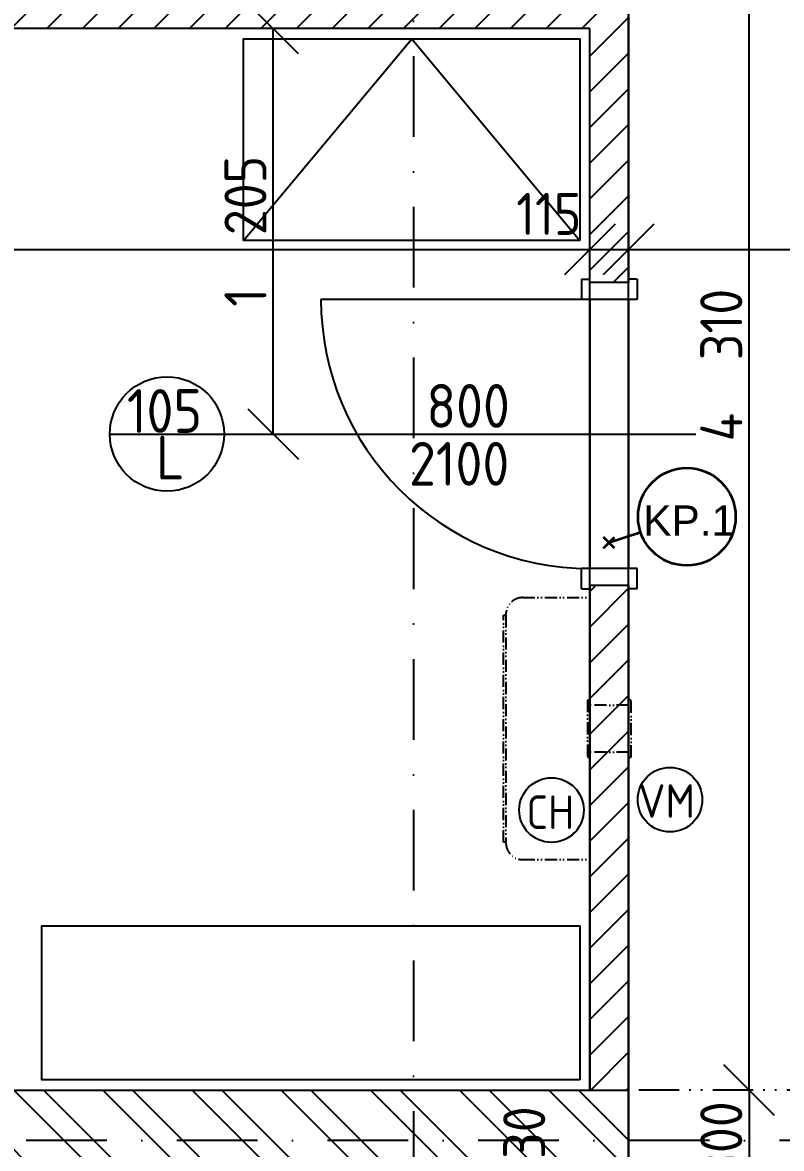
# Model space of a CAD drawing. Extents: x 4511820 to 5180432, y -1526536 to -944957.
# Drawn here: x 4984274 to 4986530, y -1251668 to -1248321 of the extents above; entities that cross this region are included whole.
import ezdxf

# ---------------------------------------------------------------- set-up
doc = ezdxf.new("R2010")
doc.units = 0
doc.header["$MEASUREMENT"] = 0
doc.linetypes.add('ACAD_ISO12W100', pattern=[22, 12, -3, 0.5, -3, 0.5, -3])
doc.linetypes.add('BODKOCIARKOVANA_3', pattern=[5.6, 3, -1.3, 0, -1.3])
doc.layers.get('0').update_dxf_attribs({"linetype": 'CONTINUOUS'})
doc.layers.get('Defpoints').update_dxf_attribs({"color": 61, "linetype": 'CONTINUOUS'})
for name, color, linetype in [('DVERE', 45, 'CONTINUOUS'), ('KÓTY', 4, 'CONTINUOUS'), ('MÚRY', 1, 'CONTINUOUS'), ('osi', 253, 'CONTINUOUS'), ('Plochy', 41, 'CONTINUOUS'), ('TENKÁ', 7, 'CONTINUOUS'), ('ZARIADENIE', 47, 'CONTINUOUS'), ('ZZ-chladenie', 133, 'CONTINUOUS'), ('zz-vetr', 52, 'CONTINUOUS'), ('ŠRAFY', 82, 'CONTINUOUS')]:
    doc.layers.add(name, color=color, linetype=linetype)
doc.layers.add('preklady', color=74, linetype='CONTINUOUS', lineweight=35)
doc.styles.add('ARIAL', font='arial.ttf')
doc.styles.add('STYLE1', font='isocp.shx')
doc.dimstyles.new('STANDARD-50', dxfattribs={"dimtxt": 125, "dimasz": 150, "dimexe": 10, "dimexo": 200, "dimgap": 20, "dimtad": 1, "dimdsep": 46, "dimlunit": 6, "dimtxsty": 'STYLE1', "dimblk1": 'OBLIQUE', "dimblk2": 'OBLIQUE', "dimsah": 1, "dimcen": 2.5, "dimse1": 1, "dimse2": 1, "dimadec": 0, "dimazin": 0, "dimtfac": 1, "dimtmove": 1, "dimatfit": 3, "dimldrblk": 'OBLIQUE', "dimfxl": 1, "dimtolj": 1, "dimtzin": 0, "dimarcsym": 0})
pattern_1 = [(45, (515270.5, 214751.965), (-53.0330086, 53.0330086), [])]

# ---------------------------------------------------------------- blocks, each defined once
blk = doc.blocks.new('SKRINA')
at = {"layer": 'ZARIADENIE'}
for p, q in [((4449069, -1324645.2), (4448469, -1324145.2)), ((4448469, -1325145.2), (4449069, -1324645.2))]:
    blk.add_line(p, q, dxfattribs=at)
blk.add_lwpolyline([(4448469, -1324145.2), (4448469, -1325145.2), (4449069, -1325145.2), (4449069, -1324145.2)], close=True, dxfattribs=at)
blk = doc.blocks.new('_OBLIQUE')
at = {"color": 0, "linetype": 'ByBlock'}
blk.add_line((-0.5, -0.5), (0.5, 0.5), dxfattribs=at)
blk = doc.blocks.new('*D30828')
at = {"layer": 'Defpoints', "color": 0}
for p in [(4984873, -1248339.2), (4985019, -1248339.2), (4984873, -1249544.2)]:
    blk.add_point(p, dxfattribs=at)
at = {"layer": 'KÓTY', "color": 0, "lineweight": -2}
blk.add_line((4985019, -1249544.2), (4985019, -1248339.2), dxfattribs=at)
at = {"layer": 'KÓTY', "color": 0, "linetype": 'ByBlock', "lineweight": -2, "xscale": 150, "yscale": 150, "zscale": 150}
for p, rotation in [((4985019, -1248339.2), 90), ((4985019, -1249544.2), 270)]:
    blk.add_blockref('_OBLIQUE', p, dxfattribs=dict(at, rotation=rotation))
at = {"layer": 'KÓTY', "color": 0, "insert": (4984936.5, -1248941.7), "char_height": 125, "attachment_point": 5, "rotation": 90, "style": 'STYLE1'}
blk.add_mtext('\\A1;1ﾠ205', dxfattribs=at)
blk = doc.blocks.new('*D30838')
at = {"layer": 'Defpoints', "color": 0}
for p in [(4986336, -1247184.2), (4986434, -1247184.2), (4986076, -1251494.2)]:
    blk.add_point(p, dxfattribs=at)
at = {"layer": 'KÓTY', "color": 0, "lineweight": -2}
blk.add_line((4986434, -1251494.2), (4986434, -1247184.2), dxfattribs=at)
at = {"layer": 'KÓTY', "color": 0, "linetype": 'ByBlock', "lineweight": -2, "xscale": 150, "yscale": 150, "zscale": 150}
for p, rotation in [((4986434, -1247184.2), 90), ((4986434, -1251494.2), 270)]:
    blk.add_blockref('_OBLIQUE', p, dxfattribs=dict(at, rotation=rotation))
at = {"layer": 'KÓTY', "color": 0, "insert": (4986351.5, -1249339.2), "char_height": 125, "attachment_point": 5, "rotation": 90, "style": 'STYLE1'}
blk.add_mtext('\\A1;4ﾠ310', dxfattribs=at)
blk = doc.blocks.new('*D30843')
at = {"layer": 'Defpoints', "color": 0}
for p in [(4980951, -1248339.2), (4985961, -1248339.2), (4985961, -1248995.5)]:
    blk.add_point(p, dxfattribs=at)
at = {"layer": 'KÓTY', "color": 0, "lineweight": -2}
blk.add_line((4980951, -1248995.5), (4985961, -1248995.5), dxfattribs=at)
at = {"layer": 'KÓTY', "color": 0, "linetype": 'ByBlock', "lineweight": -2, "xscale": 150, "yscale": 150, "zscale": 150, "rotation": 180}
blk.add_blockref('_OBLIQUE', (4980951, -1248995.5), dxfattribs=at)
at = {"layer": 'KÓTY', "color": 0, "linetype": 'ByBlock', "lineweight": -2, "xscale": 150, "yscale": 150, "zscale": 150}
blk.add_blockref('_OBLIQUE', (4985961, -1248995.5), dxfattribs=at)
at = {"layer": 'KÓTY', "color": 0, "insert": (4983456, -1248913), "char_height": 125, "attachment_point": 5, "style": 'STYLE1'}
blk.add_mtext('\\A1;5ﾠ010', dxfattribs=at)
blk = doc.blocks.new('*D30844')
at = {"layer": 'Defpoints', "color": 0}
for p in [(4985961, -1248339.2), (4986076, -1248995.5), (4986076, -1248995.5)]:
    blk.add_point(p, dxfattribs=at)
at = {"layer": 'KÓTY', "color": 0, "lineweight": -2}
blk.add_line((4985961, -1248995.5), (4986076, -1248995.5), dxfattribs=at)
at = {"layer": 'KÓTY', "color": 0, "linetype": 'ByBlock', "lineweight": -2, "xscale": 150, "yscale": 150, "zscale": 150, "rotation": 180}
blk.add_blockref('_OBLIQUE', (4985961, -1248995.5), dxfattribs=at)
at = {"layer": 'KÓTY', "color": 0, "linetype": 'ByBlock', "lineweight": -2, "xscale": 150, "yscale": 150, "zscale": 150}
blk.add_blockref('_OBLIQUE', (4986076, -1248995.5), dxfattribs=at)
at = {"layer": 'KÓTY', "color": 0, "insert": (4985838.5, -1248890), "char_height": 125, "attachment_point": 5, "style": 'STYLE1'}
blk.add_mtext('\\A1;115', dxfattribs=at)
blk = doc.blocks.new('*D30845')
at = {"layer": 'Defpoints', "color": 0}
for p in [(4986076, -1248995.5), (4988081, -1248995.5), (4988081, -1248995.5)]:
    blk.add_point(p, dxfattribs=at)
at = {"layer": 'KÓTY', "color": 0, "lineweight": -2}
blk.add_line((4986076, -1248995.5), (4988081, -1248995.5), dxfattribs=at)
at = {"layer": 'KÓTY', "color": 0, "linetype": 'ByBlock', "lineweight": -2, "xscale": 150, "yscale": 150, "zscale": 150, "rotation": 180}
blk.add_blockref('_OBLIQUE', (4986076, -1248995.5), dxfattribs=at)
at = {"layer": 'KÓTY', "color": 0, "linetype": 'ByBlock', "lineweight": -2, "xscale": 150, "yscale": 150, "zscale": 150}
blk.add_blockref('_OBLIQUE', (4988081, -1248995.5), dxfattribs=at)
at = {"layer": 'KÓTY', "color": 0, "insert": (4987078.5, -1248913), "char_height": 125, "attachment_point": 5, "style": 'STYLE1'}
blk.add_mtext('\\A1;2ﾠ005', dxfattribs=at)
blk = doc.blocks.new('*D30916')
at = {"layer": 'Defpoints', "color": 0}
for p in [(4986076, -1251494.2), (4986076, -1251794.2), (4986434, -1251794.2)]:
    blk.add_point(p, dxfattribs=at)
at = {"layer": 'KÓTY', "color": 0, "lineweight": -2}
blk.add_line((4986434, -1251494.2), (4986434, -1251794.2), dxfattribs=at)
at = {"layer": 'KÓTY', "color": 0, "linetype": 'ByBlock', "lineweight": -2, "xscale": 150, "yscale": 150, "zscale": 150}
for p, rotation in [((4986434, -1251494.2), 90), ((4986434, -1251794.2), 270)]:
    blk.add_blockref('_OBLIQUE', p, dxfattribs=dict(at, rotation=rotation))
at = {"layer": 'KÓTY', "color": 0, "insert": (4986351.5, -1251644.2), "char_height": 125, "attachment_point": 5, "rotation": 90, "style": 'STYLE1'}
blk.add_mtext('\\A1;300', dxfattribs=at)
blk = doc.blocks.new('*D30940')
at = {"layer": 'Defpoints', "color": 0}
for p in [(4985996, -1251794.2), (4985918, -1252024.2), (4985996, -1252024.2)]:
    blk.add_point(p, dxfattribs=at)
at = {"layer": 'KÓTY', "color": 0, "lineweight": -2}
blk.add_line((4985918, -1251794.2), (4985918, -1252024.2), dxfattribs=at)
at = {"layer": 'KÓTY', "color": 0, "linetype": 'ByBlock', "lineweight": -2, "xscale": 150, "yscale": 150, "zscale": 150}
for p, rotation in [((4985918, -1251794.2), 90), ((4985918, -1252024.2), 270)]:
    blk.add_blockref('_OBLIQUE', p, dxfattribs=dict(at, rotation=rotation))
at = {"layer": 'KÓTY', "color": 0, "insert": (4985765.5, -1251659), "char_height": 125, "attachment_point": 5, "rotation": 90, "style": 'STYLE1'}
blk.add_mtext('\\A1;230', dxfattribs=at)
blk = doc.blocks.new('chlj3')
at = {"layer": 'ZZ-chladenie', "linetype": 'ACAD_ISO12W100', "ltscale": 3}
for p, q in [((5005195.8, -1151691.8), (5005395.8, -1151691.8)), ((5005195.8, -1152470.8), (5005395.8, -1152470.8))]:
    blk.add_line(p, q, dxfattribs=at)
blk.add_lwpolyline([(5005145.8, -1152419.2), (5005138.4, -1152419.2), (5005138.4, -1151744.5), (5005145.8, -1151744.5)], close=True, dxfattribs=at)
for centre, start, end in [((5005195.8, -1151741.8), 90, 180), ((5005195.8, -1152420.8), 180, 270)]:
    blk.add_arc(centre, 50, start, end, dxfattribs=at)

msp = doc.modelspace()

# ---------------------------------------------------------------- hatches: boundary and pattern name
at = {"layer": 'ŠRAFY', "ltscale": 0.25}
h = msp.add_hatch(dxfattribs=at)
h.set_pattern_fill('ANSI31', color=256, scale=600, style=0)
h.set_pattern_definition(pattern_1)
h.paths.add_polyline_path([(4986076, -1249094.226), (4986076, -1248224.226), (4985211, -1248224.226), (4985211, -1248174.226), (4985096, -1248174.226), (4985096, -1248224.226), (4980951, -1248224.226), (4980951, -1248339.226), (4985961, -1248339.226), (4985961, -1249094.226)])
h = msp.add_hatch(dxfattribs=at)
h.set_pattern_fill('ANSI31', color=256, scale=600, style=0)
h.set_pattern_definition(pattern_1)
h.paths.add_polyline_path([(4986076, -1250039.226), (4986076, -1250004.226), (4986076, -1249994.226), (4985961, -1249994.226), (4985961, -1250004.226), (4985961, -1251494.226), (4986076, -1251494.226)])
at = {"layer": 'ŠRAFY'}
h = msp.add_hatch(dxfattribs=at)
h.set_pattern_fill('ANSI32', color=256, scale=500, angle=90)
h.set_pattern_definition([(135, (515810.9, -44587.94), (-132.5825215, -132.5825215), []), (135, (515810.9, -44499.55), (-132.5825215, -132.5825215), [])])
h.paths.add_polyline_path([(4986076, -1251794.226), (4986076, -1251494.226), (4985961, -1251494.226), (4980951, -1251494.226), (4980951, -1251794.226), (4985326, -1251794.226), (4985406, -1251794.226), (4985996, -1251794.226)])

# ---------------------------------------------------------------- linework, layer by layer
at = {"layer": 'DVERE', "ltscale": 0.25}
for p, q in [((4985936, -1249084.226), (4985936, -1249144.226)), ((4985936, -1249084.226), (4985961, -1249084.226)), ((4986101, -1249084.226), (4986076, -1249084.226)), ((4986101, -1249084.226), (4986101, -1249144.226)), ((4985961, -1249144.226), (4985161, -1249144.226)), ((4986101, -1249144.226), (4985936, -1249144.226)), ((4985961, -1249144.226), (4985961, -1249944.226)), ((4986076, -1249144.226), (4986076, -1249944.226)), ((4984533, -1249544.226), (4984873, -1249544.226)), ((4984873, -1249544.226), (4986275.656, -1249544.226)), ((4985936, -1250004.226), (4985936, -1249944.226)), ((4986101, -1249944.226), (4985936, -1249944.226)), ((4986101, -1250004.226), (4986101, -1249944.226)), ((4985936, -1250004.226), (4985961, -1250004.226)), ((4986101, -1250004.226), (4986076, -1250004.226))]:
    msp.add_line(p, q, dxfattribs=at)
msp.add_circle((4984703, -1249544.226), 170, dxfattribs=at)
msp.add_arc((4985961, -1249144.226), 800, 180, 270, dxfattribs=at)
at = {"layer": 'MÚRY', "ltscale": 0.25}
for p, q in [((4986076, -1248224.226), (4986076, -1249094.226)), ((4985961, -1249094.226), (4985961, -1248339.226)), ((4986076, -1249094.226), (4985961, -1249094.226)), ((4986076, -1249994.226), (4985961, -1249994.226)), ((4986076, -1249994.226), (4986076, -1250039.226))]:
    msp.add_line(p, q, dxfattribs=at)
at = {"layer": 'MÚRY'}
for p, q in [((4985961, -1248339.226), (4980951, -1248339.226)), ((4985961, -1249994.226), (4985961, -1251494.226)), ((4986076, -1249994.226), (4986076, -1252104.226)), ((4980951, -1251494.226), (4985961, -1251494.226))]:
    msp.add_line(p, q, dxfattribs=at)
at = {"layer": 'osi', "linetype": 'BODKOCIARKOVANA_3', "ltscale": 80}
for p, q in [((4985436, -1223327.035), (4985436, -1260844.226)), ((5041881, -1251644.226), (4978211, -1251644.226))]:
    msp.add_line(p, q, dxfattribs=at)
at = {"layer": 'Plochy'}
for points in [[(4988081, -1251494.226), (4987326, -1251494.226), (4987326, -1251794.226), (4986076, -1251794.226), (4986076, -1248224.226), (4985211, -1248224.226), (4985211, -1247184.226), (4988081, -1247184.226), (4988081, -1249434.226), (4987446, -1249434.226), (4987446, -1249559.226), (4988081, -1249559.226)], [(4985961, -1248339.226), (4980951, -1248339.226), (4980951, -1251494.226), (4985961, -1251494.226)]]:
    msp.add_lwpolyline(points, close=True, dxfattribs=at)
at = {"layer": 'preklady'}
for p, q in [((4986017.5, -1249867.035), (4986111.377, -1249835.888)), ((4986000.882, -1249883.651), (4986034.116, -1249850.417)), ((4986034.117, -1249883.652), (4986000.883, -1249850.418))]:
    msp.add_line(p, q, dxfattribs=at)
at = {"layer": 'preklady', "ltscale": 0.25}
msp.add_circle((4986249, -1249790.226), 145, dxfattribs=at)
at = {"layer": 'TENKÁ'}
msp.add_line((4985961, -1251494.226), (4986076, -1251494.226), dxfattribs=at)
at = {"layer": 'TENKÁ', "linetype": 'ACAD_ISO12W100', "ltscale": 10}
msp.add_line((4987326, -1251494.226), (4986076, -1251494.226), dxfattribs=at)
at = {"layer": 'ZARIADENIE', "color": 45, "ltscale": 0.25}
msp.add_lwpolyline([(4985931, -1251464.226), (4984331, -1251464.226), (4984331, -1251006.459), (4985931, -1251006.459)], close=True, dxfattribs=at)
at = {"layer": 'ZZ-chladenie'}
msp.add_circle((4985846.537, -1250662.21), 96, dxfattribs=at)
at = {"layer": 'zz-vetr', "linetype": 'ACAD_ISO12W100', "lineweight": -2, "ltscale": 3}
for p, q in [((4986076, -1250349.928), (4985961, -1250349.928)), ((4986076, -1250489.928), (4985961, -1250489.928))]:
    msp.add_line(p, q, dxfattribs=at)
for points in [[(4985954, -1250504.928), (4985961, -1250504.928), (4985961, -1250334.928), (4985954, -1250334.928)], [(4986076, -1250504.928), (4986083, -1250504.928), (4986083, -1250334.928), (4986076, -1250334.928)]]:
    msp.add_lwpolyline(points, close=True, dxfattribs=at)
at = {"layer": 'zz-vetr'}
msp.add_circle((4986198.948, -1250631.122), 96, dxfattribs=at)

# ---------------------------------------------------------------- block references
at = {"layer": 'ZARIADENIE', "color": 2, "xscale": -1, "rotation": 269.9999999999999}
msp.add_blockref('SKRINA', (6310076.191, -5697438.226), dxfattribs=at)
at = {"layer": 'ZZ-chladenie'}
msp.add_blockref('chlj3', (-19434.821, -98338.653), dxfattribs=at)

# ---------------------------------------------------------------- texts
at = {"layer": 'DVERE', "style": 'STYLE1'}
for s, p in [('105', (4984583.97, -1249540.726)), ('L', (4984670.97, -1249679.363))]:
    msp.add_text(s, height=130, dxfattribs=at).set_placement(p)
at = {"layer": 'preklady', "linetype": 'Continuous', "lineweight": 20, "style": 'ARIAL'}
msp.add_text('KP.1', height=90, dxfattribs=at).set_placement((4986119.736, -1249846.483))
at = {"layer": 'TENKÁ', "linetype": 'Continuous', "style": 'STYLE1'}
for s, p in [('800', (4985474.585, -1249525.643)), ('2100', (4985422.811, -1249697.75))]:
    msp.add_text(s, height=130, dxfattribs=at).set_placement(p)
at = {"layer": 'ZZ-chladenie', "style": 'STYLE1'}
msp.add_text('CH', height=100, dxfattribs=at).set_placement((4985771.909, -1250718.409))
at = {"layer": 'zz-vetr', "style": 'STYLE1'}
msp.add_text('VM', height=100, dxfattribs=at).set_placement((4986104.641, -1250685.135))

# ---------------------------------------------------------------- dimensions: what is measured, and where the dimension line sits
at = {"layer": 'KÓTY'}
for base, p1, p2, picture, middle in [((4986434, -1247184.226), (4986076, -1251494.226), (4986336, -1247184.226), '*D30838', (4986351.457, -1249339.226)), ((4985019, -1248339.226), (4984873, -1249544.226), (4984873, -1248339.226), '*D30828', (4984936.457, -1248941.726)), ((4986434, -1251794.226), (4986076, -1251494.226), (4986076, -1251794.226), '*D30916', (4986351.5, -1251644.226))]:
    dim = msp.add_linear_dim(base=base, p1=p1, p2=p2, angle=90, dimstyle='STANDARD-50', dxfattribs=at)
    dim.commit()
    dim.dimension.update_dxf_attribs({"geometry": picture, "text_midpoint": middle})
for base, p1, p2, picture, middle in [((4985961, -1248995.535), (4980951, -1248339.226), (4985961, -1248339.226), '*D30843', (4983456, -1248912.992)), ((4988081, -1248995.535), (4986076, -1248995.535), (4988081, -1248995.535), '*D30845', (4987078.5, -1248912.992))]:
    dim = msp.add_linear_dim(base=base, p1=p1, p2=p2, dimstyle='STANDARD-50', dxfattribs=at)
    dim.commit()
    dim.dimension.update_dxf_attribs({"geometry": picture, "text_midpoint": middle})
dim = msp.add_linear_dim(base=(4986076, -1248995.535), p1=(4985961, -1248339.226), p2=(4986076, -1248995.535), dimstyle='STANDARD-50', dxfattribs=at)
dim.commit()
dim.dimension.update_dxf_attribs({"geometry": '*D30844', "text_midpoint": (4985838.5, -1248972.535), "dimtype": 160})
dim = msp.add_linear_dim(base=(4985918, -1252024.226), p1=(4985996, -1251794.226), p2=(4985996, -1252024.226), angle=90, dimstyle='STANDARD-50', dxfattribs=at)
dim.commit()
dim.dimension.update_dxf_attribs({"geometry": '*D30940', "text_midpoint": (4985848, -1251659.035), "dimtype": 160})

doc.saveas('drawing.dxf')
